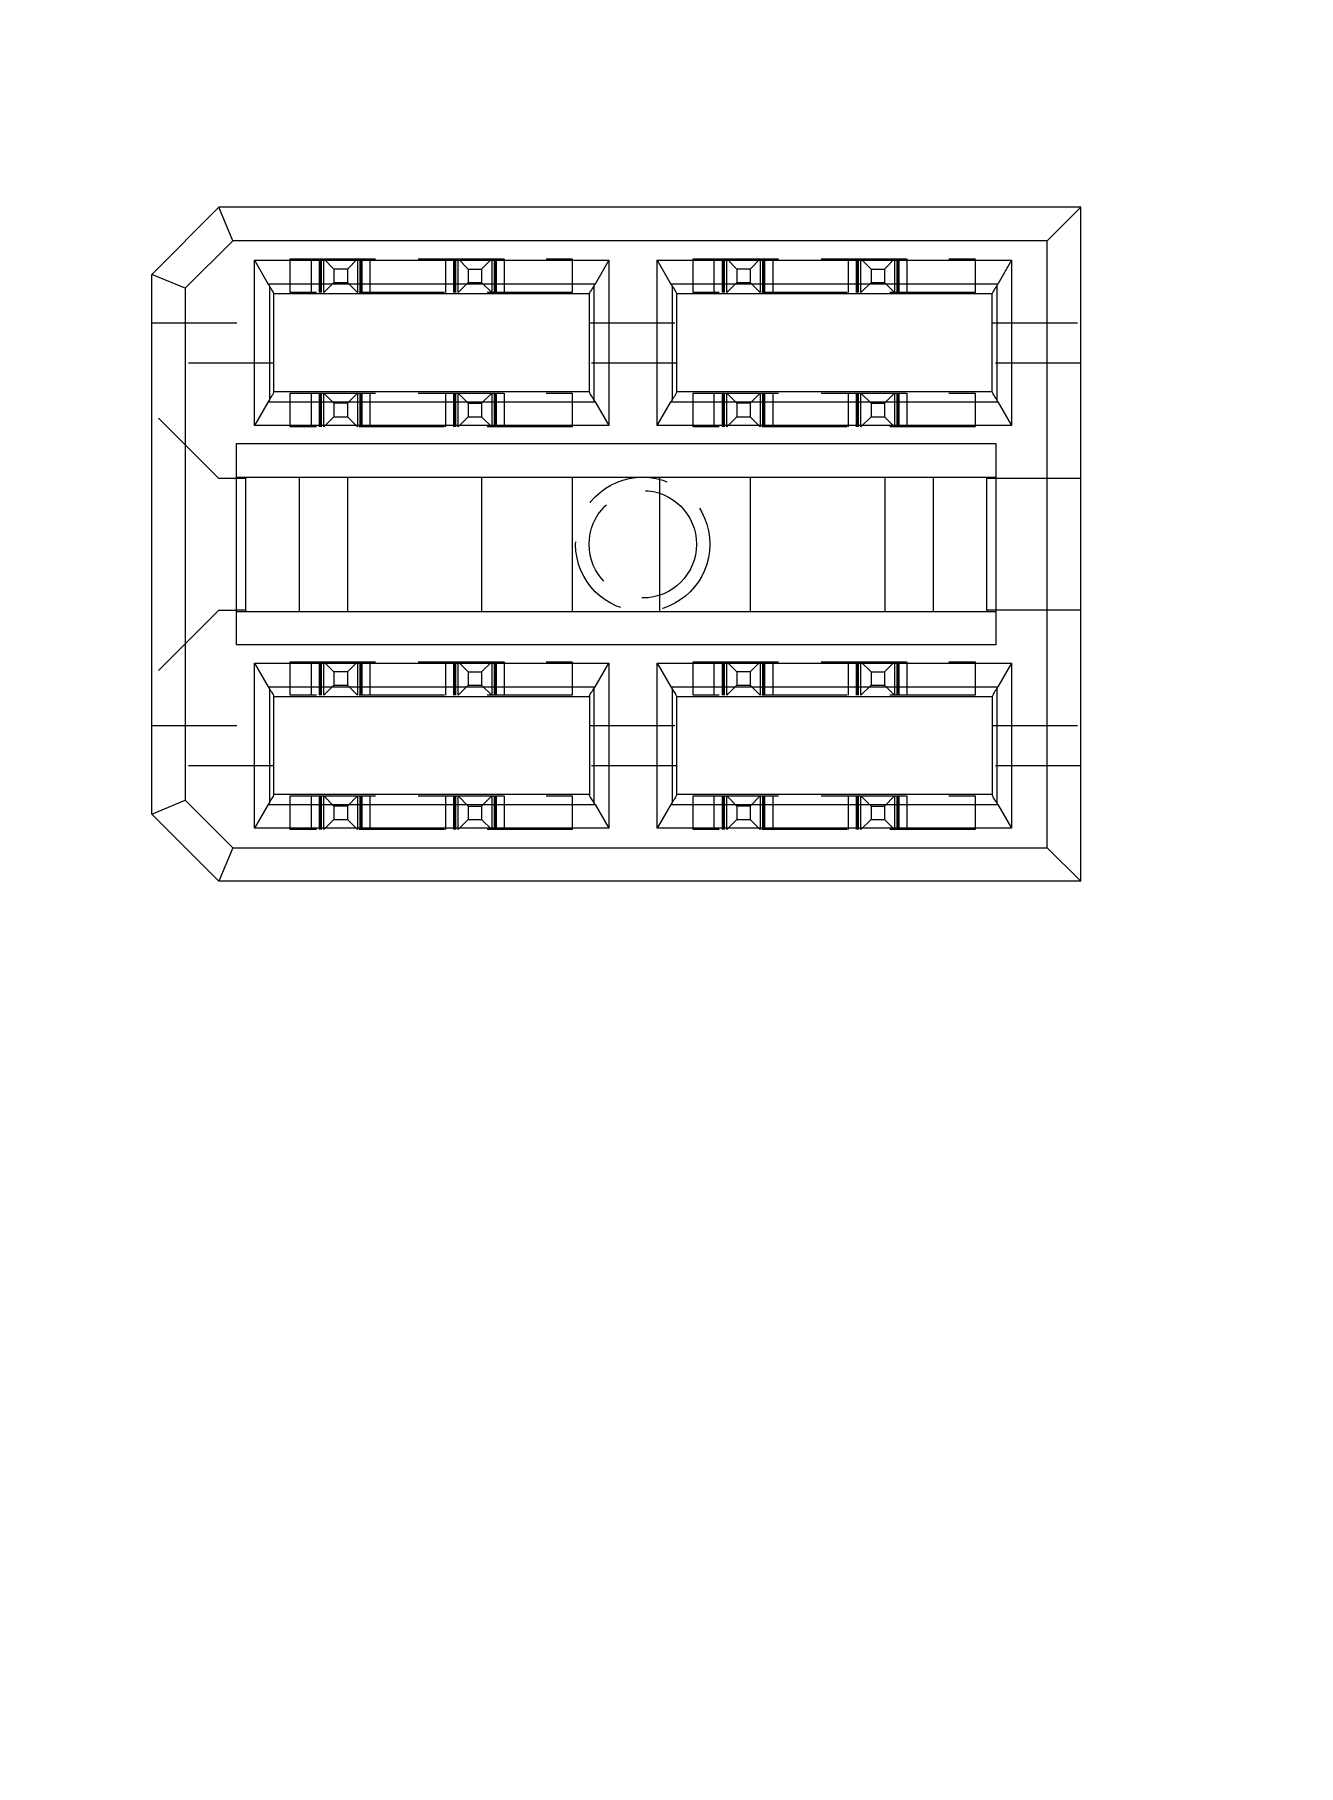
# Model space of a CAD drawing. Header units: millimetres. Extents: x -64 to 530, y -86 to 334.
# Drawn here: x 156.73 to 175.56, y 193.9 to 219.68 of the extents above; entities that cross this region are included whole.
import ezdxf

# ---------------------------------------------------------------- set-up
doc = ezdxf.new("R2010")
doc.units = ezdxf.units.MM
doc.header["$PDSIZE"] = -1
doc.linetypes.add('HIDDEN', pattern=[1.905, 1.27, -0.635])
doc.dimstyles.new('ISO-25', dxfattribs={"dimtxt": 2.5, "dimasz": 2.5, "dimexe": 1.25, "dimexo": 0.625, "dimtad": 1, "dimtxsty": 'Standard', "dimcen": 2.5, "dimadec": 0, "dimazin": 0, "dimtfac": 1, "dimtmove": 0, "dimatfit": 3, "dimfxl": 0, "dimarcsym": 0})

# ---------------------------------------------------------------- blocks, each defined once
blk = doc.blocks.new('*D35')
at = {"color": 0, "lineweight": -2}
for p, q in [((437.684, 297.079), (437.684, 315.579)), ((431.8, 293.079), (437.684, 297.079)), ((431.8, 279.9), (431.8, 293.079))]:
    blk.add_line(p, q, dxfattribs=at)
at = {"layer": 'Defpoints', "color": 0}
for p in [(437.684, 301.079), (431.8, 279.4), (0, 0)]:
    blk.add_point(p, dxfattribs=at)
at = {"color": 0, "insert": (435.434, 308.579), "char_height": 3, "attachment_point": 5, "rotation": 90}
blk.add_mtext('431,80', dxfattribs=at)
blk = doc.blocks.new('*D38')
at = {"color": 0, "lineweight": -2}
for p, q in [((162.289, 289.755), (162.289, 308.755)), ((165.75, 285.755), (162.289, 289.755)), ((165.75, 274.9), (165.75, 285.755))]:
    blk.add_line(p, q, dxfattribs=at)
at = {"layer": 'Defpoints', "color": 0}
for p in [(162.289, 293.755), (165.75, 274.4), (0, 0)]:
    blk.add_point(p, dxfattribs=at)
at = {"color": 0, "insert": (160.039, 301.505), "char_height": 3, "attachment_point": 5, "rotation": 90}
blk.add_mtext('165,75', dxfattribs=at)
blk = doc.blocks.new('*D41')
at = {"color": 0, "lineweight": -2}
for p, q in [((191.371, 292.073), (191.371, 310.573)), ((199.07, 288.073), (191.371, 292.073)), ((199.07, 265.82), (199.07, 288.073))]:
    blk.add_line(p, q, dxfattribs=at)
at = {"layer": 'Defpoints', "color": 0}
for p in [(191.371, 296.073), (199.07, 265.32), (0, 0)]:
    blk.add_point(p, dxfattribs=at)
at = {"color": 0, "insert": (189.121, 303.573), "char_height": 3, "attachment_point": 5, "rotation": 90}
blk.add_mtext('199,07', dxfattribs=at)
blk = doc.blocks.new('*D42')
at = {"color": 0, "lineweight": -2}
for p, q in [((193.497, 265.32), (189.497, 263.066)), ((198.57, 265.32), (193.497, 265.32)), ((189.497, 263.066), (169.497, 263.066))]:
    blk.add_line(p, q, dxfattribs=at)
at = {"layer": 'Defpoints', "color": 0}
for p in [(199.07, 265.32), (185.497, 263.066), (0, 0)]:
    blk.add_point(p, dxfattribs=at)
at = {"color": 0, "insert": (177.247, 265.316), "char_height": 3, "attachment_point": 5}
blk.add_mtext('265,32', dxfattribs=at)
blk = doc.blocks.new('*D43')
at = {"color": 0, "lineweight": -2}
for p, q in [((280.31, 293.54), (280.31, 313.54)), ((285.75, 289.54), (280.31, 293.54)), ((285.75, 274.9), (285.75, 289.54))]:
    blk.add_line(p, q, dxfattribs=at)
at = {"layer": 'Defpoints', "color": 0}
for p in [(280.31, 297.54), (285.75, 274.4), (0, 0)]:
    blk.add_point(p, dxfattribs=at)
at = {"color": 0, "insert": (278.06, 305.79), "char_height": 3, "attachment_point": 5, "rotation": 90}
blk.add_mtext('285,75', dxfattribs=at)
blk = doc.blocks.new('*D44')
at = {"color": 0, "lineweight": -2}
for p, q in [((298.633, 293.447), (298.633, 312.947)), ((293.9, 289.447), (298.633, 293.447)), ((293.9, 279.9), (293.9, 289.447))]:
    blk.add_line(p, q, dxfattribs=at)
at = {"layer": 'Defpoints', "color": 0}
for p in [(298.633, 297.447), (293.9, 279.4), (0, 0)]:
    blk.add_point(p, dxfattribs=at)
at = {"color": 0, "insert": (296.383, 305.447), "char_height": 3, "attachment_point": 5, "rotation": 90}
blk.add_mtext('293,90', dxfattribs=at)
blk = doc.blocks.new('*D45')
at = {"color": 0, "lineweight": -2}
blk.add_line((285.25, 274.4), (252.388, 274.4), dxfattribs=at)
at = {"layer": 'Defpoints', "color": 0}
for p in [(267.888, 274.4), (285.75, 274.4), (0, 0)]:
    blk.add_point(p, dxfattribs=at)
at = {"color": 0, "insert": (259.888, 276.65), "char_height": 3, "attachment_point": 5}
blk.add_mtext('274,40', dxfattribs=at)
blk = doc.blocks.new('*D46')
at = {"color": 0, "lineweight": -2}
for p, q in [((273.06, 264.82), (273.06, 254.53)), ((273.06, 254.53), (277.95, 250.53)), ((277.95, 250.53), (277.95, 231.03))]:
    blk.add_line(p, q, dxfattribs=at)
at = {"layer": 'Defpoints', "color": 0}
for p in [(273.06, 265.32), (277.95, 246.53), (0, 0)]:
    blk.add_point(p, dxfattribs=at)
at = {"color": 0, "insert": (275.7, 238.53), "char_height": 3, "attachment_point": 5, "rotation": 90}
blk.add_mtext('273,06', dxfattribs=at)
blk = doc.blocks.new('*D47')
at = {"color": 0, "lineweight": -2}
for p, q in [((260.93, 266.76), (240.93, 266.76)), ((264.93, 265.32), (260.93, 266.76)), ((272.56, 265.32), (264.93, 265.32))]:
    blk.add_line(p, q, dxfattribs=at)
at = {"layer": 'Defpoints', "color": 0}
for p in [(256.93, 266.76), (273.06, 265.32), (0, 0)]:
    blk.add_point(p, dxfattribs=at)
at = {"color": 0, "insert": (248.68, 269.01), "char_height": 3, "attachment_point": 5}
blk.add_mtext('265,32', dxfattribs=at)
blk = doc.blocks.new('*D48')
at = {"color": 0, "lineweight": -2}
for p, q in [((355.301, 295.339), (355.301, 315.339)), ((359.73, 291.339), (355.301, 295.339)), ((359.73, 265.82), (359.73, 291.339))]:
    blk.add_line(p, q, dxfattribs=at)
at = {"layer": 'Defpoints', "color": 0}
for p in [(355.301, 299.339), (359.73, 265.32), (0, 0)]:
    blk.add_point(p, dxfattribs=at)
at = {"color": 0, "insert": (353.051, 307.589), "char_height": 3, "attachment_point": 5, "rotation": 90}
blk.add_mtext('359,73', dxfattribs=at)
blk = doc.blocks.new('*D49')
at = {"color": 0, "lineweight": -2}
for p, q in [((349.375, 265.32), (345.375, 260.541)), ((359.23, 265.32), (349.375, 265.32)), ((345.375, 260.541), (325.375, 260.541))]:
    blk.add_line(p, q, dxfattribs=at)
at = {"layer": 'Defpoints', "color": 0}
for p in [(359.73, 265.32), (341.375, 260.541), (0, 0)]:
    blk.add_point(p, dxfattribs=at)
at = {"color": 0, "insert": (333.125, 262.791), "char_height": 3, "attachment_point": 5}
blk.add_mtext('265,32', dxfattribs=at)
blk = doc.blocks.new('*D50')
at = {"color": 0, "lineweight": -2}
for p, q in [((411.281, 297.743), (411.281, 316.243)), ((415.9, 293.743), (411.281, 297.743)), ((415.9, 279.97), (415.9, 293.743))]:
    blk.add_line(p, q, dxfattribs=at)
at = {"layer": 'Defpoints', "color": 0}
for p in [(411.281, 301.743), (415.9, 279.47), (0, 0)]:
    blk.add_point(p, dxfattribs=at)
at = {"color": 0, "insert": (409.031, 309.243), "char_height": 3, "attachment_point": 5, "rotation": 90}
blk.add_mtext('415,90', dxfattribs=at)
blk = doc.blocks.new('*D51')
at = {"color": 0, "lineweight": -2}
for p, q in [((441.42, 274.4), (445.42, 275.871)), ((445.42, 275.871), (464.92, 275.871)), ((425.95, 274.4), (441.42, 274.4))]:
    blk.add_line(p, q, dxfattribs=at)
at = {"layer": 'Defpoints', "color": 0}
for p in [(449.42, 275.871), (425.45, 274.4), (0, 0)]:
    blk.add_point(p, dxfattribs=at)
at = {"color": 0, "insert": (457.42, 278.121), "char_height": 3, "attachment_point": 5}
blk.add_mtext('274,40', dxfattribs=at)
blk = doc.blocks.new('*D52')
at = {"color": 0, "lineweight": -2}
for p, q in [((423.283, 294.998), (423.283, 314.998)), ((425.45, 290.998), (423.283, 294.998)), ((425.45, 274.9), (425.45, 290.998))]:
    blk.add_line(p, q, dxfattribs=at)
at = {"layer": 'Defpoints', "color": 0}
for p in [(423.283, 298.998), (425.45, 274.4), (0, 0)]:
    blk.add_point(p, dxfattribs=at)
at = {"color": 0, "insert": (421.033, 307.248), "char_height": 3, "attachment_point": 5, "rotation": 90}
blk.add_mtext('425,45', dxfattribs=at)
blk = doc.blocks.new('*D53')
at = {"color": 0, "lineweight": -2}
for p, q in [((425.93, 198.05), (448.265, 198.05)), ((448.265, 198.05), (452.265, 194.721)), ((452.265, 194.721), (470.765, 194.721))]:
    blk.add_line(p, q, dxfattribs=at)
at = {"layer": 'Defpoints', "color": 0}
for p in [(425.43, 198.05), (456.265, 194.721), (0, 0)]:
    blk.add_point(p, dxfattribs=at)
at = {"color": 0, "insert": (463.765, 196.971), "char_height": 3, "attachment_point": 5}
blk.add_mtext('198,05', dxfattribs=at)
blk = doc.blocks.new('*D56')
at = {"color": 0, "lineweight": -2}
for p, q in [((437.803, 215.414), (437.803, 235.414)), ((425.43, 211.414), (437.803, 215.414)), ((425.43, 198.55), (425.43, 211.414))]:
    blk.add_line(p, q, dxfattribs=at)
at = {"layer": 'Defpoints', "color": 0}
for p in [(437.803, 219.414), (425.43, 198.05), (0, 0)]:
    blk.add_point(p, dxfattribs=at)
at = {"color": 0, "insert": (435.553, 227.664), "char_height": 3, "attachment_point": 5, "rotation": 90}
blk.add_mtext('425,43', dxfattribs=at)
blk = doc.blocks.new('*D75')
at = {"color": 0, "lineweight": -2}
for p, q in [((288.794, 294.16), (288.794, 313.16)), ((290.401, 290.16), (288.794, 294.16)), ((290.401, 279.9), (290.401, 290.16))]:
    blk.add_line(p, q, dxfattribs=at)
at = {"layer": 'Defpoints', "color": 0}
for p in [(288.794, 298.16), (290.401, 279.4), (0, 0)]:
    blk.add_point(p, dxfattribs=at)
at = {"color": 0, "insert": (286.544, 305.91), "char_height": 3, "attachment_point": 5, "rotation": 90}
blk.add_mtext('290,40', dxfattribs=at)
blk = doc.blocks.new('*D76')
at = {"color": 0, "lineweight": -2}
for p, q in [((306.252, 292.611), (306.252, 312.111)), ((297.399, 288.611), (306.252, 292.611)), ((297.399, 279.9), (297.399, 288.611))]:
    blk.add_line(p, q, dxfattribs=at)
at = {"layer": 'Defpoints', "color": 0}
for p in [(306.252, 296.611), (297.399, 279.4), (0, 0)]:
    blk.add_point(p, dxfattribs=at)
at = {"color": 0, "insert": (304.002, 304.611), "char_height": 3, "attachment_point": 5, "rotation": 90}
blk.add_mtext('297,40', dxfattribs=at)
blk = doc.blocks.new('*D77')
at = {"color": 0, "lineweight": -2}
for p, q in [((404.526, 297.682), (404.526, 316.182)), ((412.401, 293.682), (404.526, 297.682)), ((412.401, 279.9), (412.401, 293.682))]:
    blk.add_line(p, q, dxfattribs=at)
at = {"layer": 'Defpoints', "color": 0}
for p in [(404.526, 301.682), (412.401, 279.4), (0, 0)]:
    blk.add_point(p, dxfattribs=at)
at = {"color": 0, "insert": (402.276, 309.182), "char_height": 3, "attachment_point": 5, "rotation": 90}
blk.add_mtext('412,40', dxfattribs=at)
blk = doc.blocks.new('*D78')
at = {"color": 0, "lineweight": -2}
for p, q in [((417.265, 297.291), (417.265, 315.791)), ((419.399, 293.291), (417.265, 297.291)), ((419.399, 279.9), (419.399, 293.291))]:
    blk.add_line(p, q, dxfattribs=at)
at = {"layer": 'Defpoints', "color": 0}
for p in [(417.265, 301.291), (419.399, 279.4), (0, 0)]:
    blk.add_point(p, dxfattribs=at)
at = {"color": 0, "insert": (415.015, 308.791), "char_height": 3, "attachment_point": 5, "rotation": 90}
blk.add_mtext('419,40', dxfattribs=at)
blk = doc.blocks.new('*D79')
at = {"color": 0, "lineweight": -2}
for p, q in [((327.667, 198.05), (331.667, 199.196)), ((331.667, 199.196), (350.167, 199.196)), ((321.16, 198.05), (327.667, 198.05))]:
    blk.add_line(p, q, dxfattribs=at)
at = {"layer": 'Defpoints', "color": 0}
for p in [(335.667, 199.196), (320.66, 198.05), (0, 0)]:
    blk.add_point(p, dxfattribs=at)
at = {"color": 0, "insert": (343.167, 201.446), "char_height": 3, "attachment_point": 5}
blk.add_mtext('198,05', dxfattribs=at)
blk = doc.blocks.new('*D80')
at = {"color": 0, "lineweight": -2}
for p, q in [((320.66, 197.55), (320.66, 191.803)), ((320.66, 191.803), (322.808, 187.803)), ((322.808, 187.803), (322.808, 168.303))]:
    blk.add_line(p, q, dxfattribs=at)
at = {"layer": 'Defpoints', "color": 0}
for p in [(320.66, 198.05), (322.808, 183.803), (0, 0)]:
    blk.add_point(p, dxfattribs=at)
at = {"color": 0, "insert": (320.558, 175.803), "char_height": 3, "attachment_point": 5, "rotation": 90}
blk.add_mtext('320,66', dxfattribs=at)
blk = doc.blocks.new('*D82')
at = {"color": 0, "lineweight": -2}
for p, q in [((291.362, 177.259), (291.362, 196.759)), ((293.9, 173.47), (291.362, 177.259)), ((293.9, 169.97), (293.9, 173.47))]:
    blk.add_line(p, q, dxfattribs=at)
at = {"layer": 'Defpoints', "color": 0}
for p in [(291.362, 181.259), (293.9, 169.47), (0, 0)]:
    blk.add_point(p, dxfattribs=at)
at = {"color": 0, "insert": (289.112, 189.259), "char_height": 3, "attachment_point": 5, "rotation": 90}
blk.add_mtext('293,90', dxfattribs=at)
blk = doc.blocks.new('*D83')
at = {"color": 0, "lineweight": -2}
for p, q in [((219.89, 198.05), (219.828, 199.055)), ((219.828, 199.055), (238.328, 199.055)), ((216.39, 198.05), (219.89, 198.05))]:
    blk.add_line(p, q, dxfattribs=at)
at = {"layer": 'Defpoints', "color": 0}
for p in [(223.828, 199.055), (215.89, 198.05), (0, 0)]:
    blk.add_point(p, dxfattribs=at)
at = {"color": 0, "insert": (231.328, 201.305), "char_height": 3, "attachment_point": 5}
blk.add_mtext('198,05', dxfattribs=at)
blk = doc.blocks.new('*D84')
at = {"color": 0, "lineweight": -2}
for p, q in [((215.89, 197.55), (215.89, 194.05)), ((215.89, 194.05), (218.08, 193.062)), ((218.08, 193.062), (218.08, 174.062))]:
    blk.add_line(p, q, dxfattribs=at)
at = {"layer": 'Defpoints', "color": 0}
for p in [(215.89, 198.05), (218.08, 189.062), (0, 0)]:
    blk.add_point(p, dxfattribs=at)
at = {"color": 0, "insert": (215.83, 181.312), "char_height": 3, "attachment_point": 5, "rotation": 90}
blk.add_mtext('215,89', dxfattribs=at)
blk = doc.blocks.new('*D118')
at = {"color": 0, "lineweight": -2}
for p, q in [((389.587, 199.576), (389.587, 219.576)), ((394.242, 195.576), (389.587, 199.576)), ((394.242, 191.725), (394.242, 195.576))]:
    blk.add_line(p, q, dxfattribs=at)
at = {"layer": 'Defpoints', "color": 0}
for p in [(389.587, 203.576), (394.242, 191.225), (0, 0)]:
    blk.add_point(p, dxfattribs=at)
at = {"color": 0, "insert": (387.337, 211.826), "char_height": 3, "attachment_point": 5, "rotation": 90}
blk.add_mtext('394,24', dxfattribs=at)
blk = doc.blocks.new('*D119')
at = {"color": 0, "lineweight": -2}
for p, q in [((393.843, 235.159), (393.843, 254.159)), ((396, 231.159), (393.843, 235.159)), ((396, 225.095), (396, 231.159))]:
    blk.add_line(p, q, dxfattribs=at)
at = {"layer": 'Defpoints', "color": 0}
for p in [(393.843, 239.159), (396, 224.595), (0, 0)]:
    blk.add_point(p, dxfattribs=at)
at = {"color": 0, "insert": (391.593, 246.909), "char_height": 3, "attachment_point": 5, "rotation": 90}
blk.add_mtext('396,00', dxfattribs=at)
blk = doc.blocks.new('*D120')
at = {"color": 0, "lineweight": -2}
for p, q in [((372.602, 236.309), (372.602, 255.809)), ((373.5, 232.309), (372.602, 236.309)), ((373.5, 225.095), (373.5, 232.309))]:
    blk.add_line(p, q, dxfattribs=at)
at = {"layer": 'Defpoints', "color": 0}
for p in [(372.602, 240.309), (373.5, 224.595), (0, 0)]:
    blk.add_point(p, dxfattribs=at)
at = {"color": 0, "insert": (370.352, 248.309), "char_height": 3, "attachment_point": 5, "rotation": 90}
blk.add_mtext('373,50', dxfattribs=at)
blk = doc.blocks.new('*D121')
at = {"color": 0, "lineweight": -2}
for p, q in [((345.579, 237.414), (345.579, 256.414)), ((349.175, 233.414), (345.579, 237.414)), ((349.175, 225.095), (349.175, 233.414))]:
    blk.add_line(p, q, dxfattribs=at)
at = {"layer": 'Defpoints', "color": 0}
for p in [(345.579, 241.414), (349.175, 224.595), (0, 0)]:
    blk.add_point(p, dxfattribs=at)
at = {"color": 0, "insert": (343.329, 249.164), "char_height": 3, "attachment_point": 5, "rotation": 90}
blk.add_mtext('349,18', dxfattribs=at)
blk = doc.blocks.new('*D122')
at = {"color": 0, "lineweight": -2}
for p, q in [((325.674, 236.995), (325.674, 256.995)), ((328.855, 232.995), (325.674, 236.995)), ((328.855, 225.095), (328.855, 232.995))]:
    blk.add_line(p, q, dxfattribs=at)
at = {"layer": 'Defpoints', "color": 0}
for p in [(325.674, 240.995), (328.855, 224.595), (0, 0)]:
    blk.add_point(p, dxfattribs=at)
at = {"color": 0, "insert": (323.424, 249.245), "char_height": 3, "attachment_point": 5, "rotation": 90}
blk.add_mtext('328,86', dxfattribs=at)
blk = doc.blocks.new('*D123')
at = {"color": 0, "lineweight": -2}
for p, q in [((304.85, 235.076), (304.85, 254.576)), ((308.535, 231.076), (304.85, 235.076)), ((308.535, 225.095), (308.535, 231.076))]:
    blk.add_line(p, q, dxfattribs=at)
at = {"layer": 'Defpoints', "color": 0}
for p in [(304.85, 239.076), (308.535, 224.595), (0, 0)]:
    blk.add_point(p, dxfattribs=at)
at = {"color": 0, "insert": (302.6, 247.076), "char_height": 3, "attachment_point": 5, "rotation": 90}
blk.add_mtext('308,54', dxfattribs=at)
blk = doc.blocks.new('*D124')
at = {"color": 0, "lineweight": -2}
for p, q in [((286.103, 233.369), (286.103, 253.369)), ((288.215, 229.369), (286.103, 233.369)), ((288.215, 225.095), (288.215, 229.369))]:
    blk.add_line(p, q, dxfattribs=at)
at = {"layer": 'Defpoints', "color": 0}
for p in [(286.103, 237.369), (288.215, 224.595), (0, 0)]:
    blk.add_point(p, dxfattribs=at)
at = {"color": 0, "insert": (283.853, 245.619), "char_height": 3, "attachment_point": 5, "rotation": 90}
blk.add_mtext('288,22', dxfattribs=at)
blk = doc.blocks.new('*D125')
at = {"color": 0, "lineweight": -2}
for p, q in [((263.907, 234.454), (263.907, 253.954)), ((267.895, 230.454), (263.907, 234.454)), ((267.895, 225.095), (267.895, 230.454))]:
    blk.add_line(p, q, dxfattribs=at)
at = {"layer": 'Defpoints', "color": 0}
for p in [(263.907, 238.454), (267.895, 224.595), (0, 0)]:
    blk.add_point(p, dxfattribs=at)
at = {"color": 0, "insert": (261.657, 246.454), "char_height": 3, "attachment_point": 5, "rotation": 90}
blk.add_mtext('267,90', dxfattribs=at)
blk = doc.blocks.new('*D126')
at = {"color": 0, "lineweight": -2}
for p, q in [((243.782, 232.451), (243.782, 252.451)), ((247.575, 228.595), (243.782, 232.451)), ((247.575, 225.095), (247.575, 228.595))]:
    blk.add_line(p, q, dxfattribs=at)
at = {"layer": 'Defpoints', "color": 0}
for p in [(243.782, 236.451), (247.575, 224.595), (0, 0)]:
    blk.add_point(p, dxfattribs=at)
at = {"color": 0, "insert": (241.532, 244.701), "char_height": 3, "attachment_point": 5, "rotation": 90}
blk.add_mtext('247,58', dxfattribs=at)
blk = doc.blocks.new('*D127')
at = {"color": 0, "lineweight": -2}
for p, q in [((222.023, 234.703), (222.023, 254.703)), ((227.255, 230.703), (222.023, 234.703)), ((227.255, 225.095), (227.255, 230.703))]:
    blk.add_line(p, q, dxfattribs=at)
at = {"layer": 'Defpoints', "color": 0}
for p in [(222.023, 238.703), (227.255, 224.595), (0, 0)]:
    blk.add_point(p, dxfattribs=at)
at = {"color": 0, "insert": (219.773, 246.953), "char_height": 3, "attachment_point": 5, "rotation": 90}
blk.add_mtext('227,26', dxfattribs=at)
blk = doc.blocks.new('*D128')
at = {"color": 0, "lineweight": -2}
for p, q in [((203.028, 233.99), (203.028, 253.49)), ((206.946, 229.99), (203.028, 233.99)), ((206.946, 225.095), (206.946, 229.99))]:
    blk.add_line(p, q, dxfattribs=at)
at = {"layer": 'Defpoints', "color": 0}
for p in [(203.028, 237.99), (206.946, 224.595), (0, 0)]:
    blk.add_point(p, dxfattribs=at)
at = {"color": 0, "insert": (200.778, 245.99), "char_height": 3, "attachment_point": 5, "rotation": 90}
blk.add_mtext('206,95', dxfattribs=at)
blk = doc.blocks.new('*D129')
at = {"color": 0, "lineweight": -2}
for p, q in [((182.809, 235.614), (182.809, 254.614)), ((186.615, 231.614), (182.809, 235.614)), ((186.615, 225.095), (186.615, 231.614))]:
    blk.add_line(p, q, dxfattribs=at)
at = {"layer": 'Defpoints', "color": 0}
for p in [(182.809, 239.614), (186.615, 224.595), (0, 0)]:
    blk.add_point(p, dxfattribs=at)
at = {"color": 0, "insert": (180.559, 247.364), "char_height": 3, "attachment_point": 5, "rotation": 90}
blk.add_mtext('186,62', dxfattribs=at)
blk = doc.blocks.new('*D130')
at = {"color": 0, "lineweight": -2}
for p, q in [((163.921, 235.803), (163.921, 254.303)), ((166.295, 231.803), (163.921, 235.803)), ((166.295, 225.095), (166.295, 231.803))]:
    blk.add_line(p, q, dxfattribs=at)
at = {"layer": 'Defpoints', "color": 0}
for p in [(163.921, 239.803), (166.295, 224.595), (0, 0)]:
    blk.add_point(p, dxfattribs=at)
at = {"color": 0, "insert": (161.671, 247.303), "char_height": 3, "attachment_point": 5, "rotation": 90}
blk.add_mtext('166,30', dxfattribs=at)
blk = doc.blocks.new('*D142')
at = {"color": 0, "lineweight": -2}
for p, q in [((401.115, 224.595), (405.115, 228.426)), ((405.115, 228.426), (425.115, 228.426)), ((396.5, 224.595), (401.115, 224.595))]:
    blk.add_line(p, q, dxfattribs=at)
at = {"layer": 'Defpoints', "color": 0}
for p in [(409.115, 228.426), (396, 224.595), (0, 0)]:
    blk.add_point(p, dxfattribs=at)
at = {"color": 0, "insert": (417.365, 230.676), "char_height": 3, "attachment_point": 5}
blk.add_mtext('224,59', dxfattribs=at)
blk = doc.blocks.new('*D143')
at = {"color": 0, "lineweight": -2}
blk.add_line((166.25, 274.4), (193.07, 274.4), dxfattribs=at)
at = {"layer": 'Defpoints', "color": 0}
for p in [(165.75, 274.4), (177.57, 274.4), (0, 0)]:
    blk.add_point(p, dxfattribs=at)
at = {"color": 0, "insert": (185.57, 276.65), "char_height": 3, "attachment_point": 5}
blk.add_mtext('274,40', dxfattribs=at)

msp = doc.modelspace()

# ---------------------------------------------------------------- linework, layer by layer
at = {"color": 7, "linetype": 'Continuous', "lineweight": 15}
for p, q in [((159.475, 217.11), (158.475, 216.11)), ((159.682, 216.61), (159.475, 217.11)), ((172.315, 217.11), (159.475, 217.11)), ((172.315, 217.11), (171.815, 216.61)), ((172.315, 207.07), (172.315, 217.11)), ((158.975, 215.903), (159.682, 216.61)), ((171.815, 216.61), (159.682, 216.61)), ((171.815, 207.57), (171.815, 216.61)), ((158.475, 208.07), (158.475, 216.11)), ((158.975, 215.903), (158.475, 216.11)), ((160.006, 216.32), (165.284, 216.32)), ((160.006, 216.32), (160.21, 215.966)), ((160.006, 213.86), (160.006, 216.32)), ((165.284, 216.32), (165.08, 215.966)), ((165.284, 216.32), (165.284, 213.86)), ((166.006, 216.32), (171.284, 216.32)), ((166.006, 213.86), (166.006, 216.32)), ((166.006, 216.32), (166.21, 215.966)), ((171.284, 216.32), (171.08, 215.966)), ((171.284, 216.32), (171.284, 213.86)), ((158.975, 215.903), (158.975, 208.277)), ((165.08, 215.966), (160.21, 215.966)), ((160.228, 215.938), (160.228, 214.242)), ((160.295, 214.355), (160.295, 215.825)), ((164.995, 215.82), (160.295, 215.82)), ((164.995, 214.355), (164.995, 215.825)), ((165.062, 215.938), (165.062, 214.242)), ((171.08, 215.966), (166.21, 215.966)), ((166.228, 215.938), (166.228, 214.242)), ((166.295, 214.355), (166.295, 215.825)), ((170.995, 215.82), (166.295, 215.82)), ((170.995, 214.355), (170.995, 215.825)), ((171.062, 215.938), (171.062, 214.242)), ((164.995, 214.36), (160.295, 214.36)), ((170.995, 214.36), (166.295, 214.36)), ((160.21, 214.214), (160.006, 213.86)), ((160.21, 214.214), (165.08, 214.214)), ((165.08, 214.214), (165.284, 213.86)), ((166.006, 213.86), (166.21, 214.214)), ((166.21, 214.214), (171.08, 214.214)), ((171.08, 214.214), (171.284, 213.86)), ((165.284, 213.86), (160.006, 213.86)), ((171.284, 213.86), (166.006, 213.86)), ((159.739, 213.59), (171.051, 213.59)), ((159.739, 210.59), (159.739, 213.59)), ((171.051, 213.59), (171.051, 210.59)), ((159.739, 213.09), (171.051, 213.09)), ((159.875, 213.07), (159.739, 213.07)), ((159.875, 213.09), (159.875, 213.07)), ((159.875, 211.11), (159.875, 213.07)), ((160.675, 211.09), (160.675, 213.09)), ((161.395, 211.09), (161.395, 213.09)), ((163.395, 211.09), (163.395, 213.09)), ((164.745, 211.09), (164.745, 213.09)), ((166.045, 211.09), (166.045, 213.09)), ((167.395, 211.09), (167.395, 213.09)), ((169.395, 213.09), (169.395, 211.09)), ((170.115, 213.09), (170.115, 211.09)), ((170.915, 213.09), (170.915, 213.07)), ((171.051, 213.07), (170.915, 213.07)), ((170.915, 211.11), (170.915, 213.07)), ((159.875, 211.11), (159.739, 211.11)), ((159.739, 211.09), (171.051, 211.09)), ((159.875, 211.11), (159.875, 211.09)), ((170.915, 211.11), (170.915, 211.09)), ((171.051, 211.11), (170.915, 211.11)), ((171.051, 210.59), (159.739, 210.59)), ((160.006, 210.32), (165.284, 210.32)), ((160.006, 207.86), (160.006, 210.32)), ((160.006, 210.32), (160.21, 209.966)), ((165.08, 209.966), (165.284, 210.32)), ((165.284, 210.32), (165.284, 207.86)), ((166.006, 210.32), (171.284, 210.32)), ((166.006, 207.86), (166.006, 210.32)), ((166.006, 210.32), (166.21, 209.966)), ((171.284, 210.32), (171.08, 209.966)), ((171.284, 210.32), (171.284, 207.86)), ((160.21, 209.966), (165.08, 209.966)), ((160.228, 209.938), (160.228, 208.242)), ((165.062, 209.938), (165.062, 208.242)), ((166.21, 209.966), (171.08, 209.966)), ((166.228, 209.938), (166.228, 208.242)), ((171.062, 209.938), (171.062, 208.242)), ((160.295, 208.355), (160.295, 209.825)), ((160.295, 209.82), (164.995, 209.82)), ((164.995, 209.825), (164.995, 208.355)), ((166.295, 208.355), (166.295, 209.825)), ((166.295, 209.82), (170.995, 209.82)), ((170.995, 209.825), (170.995, 208.355)), ((164.995, 208.36), (160.295, 208.36)), ((170.995, 208.36), (166.295, 208.36)), ((158.475, 208.07), (158.975, 208.277)), ((158.975, 208.277), (159.682, 207.57)), ((160.21, 208.214), (160.006, 207.86)), ((160.21, 208.214), (165.08, 208.214)), ((165.08, 208.214), (165.284, 207.86)), ((166.21, 208.214), (166.006, 207.86)), ((166.21, 208.214), (171.08, 208.214)), ((171.08, 208.214), (171.284, 207.86)), ((159.475, 207.07), (158.475, 208.07)), ((165.284, 207.86), (160.006, 207.86)), ((171.284, 207.86), (166.006, 207.86)), ((159.682, 207.57), (159.475, 207.07)), ((159.682, 207.57), (171.815, 207.57)), ((172.315, 207.07), (171.815, 207.57)), ((172.315, 207.07), (159.475, 207.07))]:
    msp.add_line(p, q, dxfattribs=at)
at = {"color": 7, "linetype": 'HIDDEN', "lineweight": 0}
for p, q in [((160.54, 215.84), (160.54, 216.34)), ((160.54, 216.34), (164.74, 216.34)), ((160.85, 216.34), (160.85, 215.84)), ((160.855, 215.84), (160.855, 216.34)), ((160.975, 215.84), (160.975, 216.34)), ((160.976, 216.34), (160.976, 215.84)), ((160.995, 216.34), (160.995, 215.84)), ((161.005, 215.84), (161.005, 216.34)), ((161.005, 215.84), (161.005, 216.34)), ((161.04, 215.84), (161.04, 216.34)), ((161.04, 216.34), (161.19, 216.19)), ((161.54, 216.34), (161.39, 216.19)), ((161.54, 216.34), (161.54, 215.84)), ((161.575, 216.34), (161.575, 215.84)), ((161.575, 216.34), (161.575, 215.84)), ((161.585, 216.34), (161.585, 215.84)), ((161.604, 215.84), (161.604, 216.34)), ((161.605, 216.34), (161.605, 215.84)), ((161.725, 216.34), (161.725, 215.84)), ((161.73, 215.84), (161.73, 216.34)), ((162.85, 216.34), (162.85, 215.84)), ((162.855, 215.84), (162.855, 216.34)), ((162.975, 215.84), (162.975, 216.34)), ((162.976, 216.34), (162.976, 215.84)), ((162.995, 216.34), (162.995, 215.84)), ((163.005, 215.84), (163.005, 216.34)), ((163.005, 215.84), (163.005, 216.34)), ((163.04, 215.84), (163.04, 216.34)), ((163.04, 216.34), (163.19, 216.19)), ((163.39, 216.19), (163.54, 216.34)), ((163.54, 216.34), (163.54, 215.84)), ((163.575, 216.34), (163.575, 215.84)), ((163.575, 216.34), (163.575, 215.84)), ((163.585, 216.34), (163.585, 215.84)), ((163.604, 215.84), (163.604, 216.34)), ((163.605, 216.34), (163.605, 215.84)), ((163.725, 216.34), (163.725, 215.84)), ((163.73, 215.84), (163.73, 216.34)), ((164.74, 216.34), (164.74, 215.84)), ((166.54, 215.84), (166.54, 216.34)), ((166.54, 216.34), (170.74, 216.34)), ((166.85, 216.34), (166.85, 215.84)), ((166.855, 215.84), (166.855, 216.34)), ((166.975, 215.84), (166.975, 216.34)), ((166.976, 216.34), (166.976, 215.84)), ((166.995, 216.34), (166.995, 215.84)), ((167.005, 215.84), (167.005, 216.34)), ((167.005, 215.84), (167.005, 216.34)), ((167.04, 215.84), (167.04, 216.34)), ((167.04, 216.34), (167.19, 216.19)), ((167.54, 216.34), (167.39, 216.19)), ((167.54, 216.34), (167.54, 215.84)), ((167.575, 216.34), (167.575, 215.84)), ((167.575, 216.34), (167.575, 215.84)), ((167.585, 216.34), (167.585, 215.84)), ((167.604, 215.84), (167.604, 216.34)), ((167.605, 216.34), (167.605, 215.84)), ((167.725, 216.34), (167.725, 215.84)), ((167.73, 215.84), (167.73, 216.34)), ((168.85, 216.34), (168.85, 215.84)), ((168.855, 215.84), (168.855, 216.34)), ((168.975, 215.84), (168.975, 216.34)), ((168.976, 216.34), (168.976, 215.84)), ((168.995, 216.34), (168.995, 215.84)), ((169.005, 215.84), (169.005, 216.34)), ((169.005, 215.84), (169.005, 216.34)), ((169.04, 215.84), (169.04, 216.34)), ((169.04, 216.34), (169.19, 216.19)), ((169.39, 216.19), (169.54, 216.34)), ((169.54, 216.34), (169.54, 215.84)), ((169.575, 216.34), (169.575, 215.84)), ((169.575, 216.34), (169.575, 215.84)), ((169.585, 216.34), (169.585, 215.84)), ((169.604, 215.84), (169.604, 216.34)), ((169.605, 216.34), (169.605, 215.84)), ((169.725, 216.34), (169.725, 215.84)), ((169.73, 215.84), (169.73, 216.34)), ((170.74, 216.34), (170.74, 215.84)), ((161.19, 216.19), (161.19, 215.99)), ((161.39, 216.19), (161.19, 216.19)), ((161.39, 216.19), (161.39, 215.99)), ((163.19, 216.19), (163.39, 216.19)), ((163.19, 216.19), (163.19, 215.99)), ((163.39, 216.19), (163.39, 215.99)), ((167.39, 216.19), (167.19, 216.19)), ((167.19, 216.19), (167.19, 215.99)), ((167.39, 216.19), (167.39, 215.99)), ((169.19, 216.19), (169.39, 216.19)), ((169.19, 216.19), (169.19, 215.99)), ((169.39, 216.19), (169.39, 215.99)), ((164.74, 215.84), (160.54, 215.84)), ((161.04, 215.84), (161.19, 215.99)), ((161.19, 215.99), (161.39, 215.99)), ((161.39, 215.99), (161.54, 215.84)), ((163.19, 215.99), (163.04, 215.84)), ((163.19, 215.99), (163.39, 215.99)), ((163.39, 215.99), (163.54, 215.84)), ((170.74, 215.84), (166.54, 215.84)), ((167.04, 215.84), (167.19, 215.99)), ((167.19, 215.99), (167.39, 215.99)), ((167.39, 215.99), (167.54, 215.84)), ((169.19, 215.99), (169.04, 215.84)), ((169.19, 215.99), (169.39, 215.99)), ((169.39, 215.99), (169.54, 215.84)), ((158.475, 215.39), (160.295, 215.39)), ((164.995, 215.39), (166.295, 215.39)), ((170.995, 215.39), (172.315, 215.39)), ((160.295, 214.79), (158.475, 214.79)), ((166.295, 214.79), (164.995, 214.79)), ((172.315, 214.79), (170.995, 214.79)), ((160.54, 213.84), (160.54, 214.34)), ((160.54, 214.34), (164.74, 214.34)), ((160.85, 214.34), (160.85, 213.84)), ((160.855, 213.84), (160.855, 214.34)), ((160.975, 213.84), (160.975, 214.34)), ((160.976, 214.34), (160.976, 213.84)), ((160.995, 214.34), (160.995, 213.84)), ((161.005, 213.84), (161.005, 214.34)), ((161.005, 213.84), (161.005, 214.34)), ((161.04, 213.84), (161.04, 214.34)), ((161.04, 214.34), (161.19, 214.19)), ((161.54, 214.34), (161.39, 214.19)), ((161.54, 214.34), (161.54, 213.84)), ((161.575, 214.34), (161.575, 213.84)), ((161.575, 214.34), (161.575, 213.84)), ((161.585, 214.34), (161.585, 213.84)), ((161.604, 213.84), (161.604, 214.34)), ((161.605, 214.34), (161.605, 213.84)), ((161.725, 214.34), (161.725, 213.84)), ((161.73, 213.84), (161.73, 214.34)), ((162.85, 214.34), (162.85, 213.84)), ((162.855, 213.84), (162.855, 214.34)), ((162.975, 213.84), (162.975, 214.34)), ((162.976, 214.34), (162.976, 213.84)), ((162.995, 214.34), (162.995, 213.84)), ((163.005, 213.84), (163.005, 214.34)), ((163.005, 213.84), (163.005, 214.34)), ((163.04, 213.84), (163.04, 214.34)), ((163.04, 214.34), (163.19, 214.19)), ((163.39, 214.19), (163.54, 214.34)), ((163.54, 214.34), (163.54, 213.84)), ((163.575, 214.34), (163.575, 213.84)), ((163.575, 214.34), (163.575, 213.84)), ((163.585, 214.34), (163.585, 213.84)), ((163.604, 213.84), (163.604, 214.34)), ((163.605, 214.34), (163.605, 213.84)), ((163.725, 214.34), (163.725, 213.84)), ((163.73, 213.84), (163.73, 214.34)), ((164.74, 214.34), (164.74, 213.84)), ((166.54, 213.84), (166.54, 214.34)), ((166.54, 214.34), (170.74, 214.34)), ((166.85, 214.34), (166.85, 213.84)), ((166.855, 213.84), (166.855, 214.34)), ((166.975, 213.84), (166.975, 214.34)), ((166.976, 214.34), (166.976, 213.84)), ((166.995, 214.34), (166.995, 213.84)), ((167.005, 213.84), (167.005, 214.34)), ((167.005, 213.84), (167.005, 214.34)), ((167.04, 213.84), (167.04, 214.34)), ((167.04, 214.34), (167.19, 214.19)), ((167.54, 214.34), (167.39, 214.19)), ((167.54, 214.34), (167.54, 213.84)), ((167.575, 214.34), (167.575, 213.84)), ((167.575, 214.34), (167.575, 213.84)), ((167.585, 214.34), (167.585, 213.84)), ((167.604, 213.84), (167.604, 214.34)), ((167.605, 214.34), (167.605, 213.84)), ((167.725, 214.34), (167.725, 213.84)), ((167.73, 213.84), (167.73, 214.34)), ((168.85, 214.34), (168.85, 213.84)), ((168.855, 213.84), (168.855, 214.34)), ((168.975, 213.84), (168.975, 214.34)), ((168.976, 214.34), (168.976, 213.84)), ((168.995, 214.34), (168.995, 213.84)), ((169.005, 213.84), (169.005, 214.34)), ((169.005, 213.84), (169.005, 214.34)), ((169.04, 213.84), (169.04, 214.34)), ((169.04, 214.34), (169.19, 214.19)), ((169.39, 214.19), (169.54, 214.34)), ((169.54, 214.34), (169.54, 213.84)), ((169.575, 214.34), (169.575, 213.84)), ((169.575, 214.34), (169.575, 213.84)), ((169.585, 214.34), (169.585, 213.84)), ((169.604, 213.84), (169.604, 214.34)), ((169.605, 214.34), (169.605, 213.84)), ((169.725, 214.34), (169.725, 213.84)), ((169.73, 213.84), (169.73, 214.34)), ((170.74, 214.34), (170.74, 213.84)), ((159.475, 213.07), (158.475, 214.07)), ((161.19, 214.19), (161.19, 213.99)), ((161.39, 214.19), (161.19, 214.19)), ((161.39, 214.19), (161.39, 213.99)), ((163.19, 214.19), (163.39, 214.19)), ((163.19, 214.19), (163.19, 213.99)), ((163.39, 214.19), (163.39, 213.99)), ((167.39, 214.19), (167.19, 214.19)), ((167.19, 214.19), (167.19, 213.99)), ((167.39, 214.19), (167.39, 213.99)), ((169.19, 214.19), (169.39, 214.19)), ((169.19, 214.19), (169.19, 213.99)), ((169.39, 214.19), (169.39, 213.99)), ((164.74, 213.84), (160.54, 213.84)), ((161.04, 213.84), (161.19, 213.99)), ((161.19, 213.99), (161.39, 213.99)), ((161.39, 213.99), (161.54, 213.84)), ((163.19, 213.99), (163.04, 213.84)), ((163.19, 213.99), (163.39, 213.99)), ((163.39, 213.99), (163.54, 213.84)), ((170.74, 213.84), (166.54, 213.84)), ((167.04, 213.84), (167.19, 213.99)), ((167.19, 213.99), (167.39, 213.99)), ((167.39, 213.99), (167.54, 213.84)), ((169.19, 213.99), (169.04, 213.84)), ((169.19, 213.99), (169.39, 213.99)), ((169.39, 213.99), (169.54, 213.84)), ((159.739, 213.07), (159.475, 213.07)), ((172.315, 213.07), (171.051, 213.07)), ((159.475, 211.11), (158.475, 210.11)), ((159.475, 211.11), (159.739, 211.11)), ((172.315, 211.11), (171.051, 211.11)), ((160.54, 209.84), (160.54, 210.34)), ((160.54, 210.34), (164.74, 210.34)), ((160.85, 210.34), (160.85, 209.84)), ((160.855, 209.84), (160.855, 210.34)), ((160.975, 209.84), (160.975, 210.34)), ((160.976, 210.34), (160.976, 209.84)), ((160.995, 210.34), (160.995, 209.84)), ((161.005, 209.84), (161.005, 210.34)), ((161.005, 209.84), (161.005, 210.34)), ((161.04, 209.84), (161.04, 210.34)), ((161.04, 210.34), (161.19, 210.19)), ((161.19, 210.19), (161.19, 209.99)), ((161.39, 210.19), (161.19, 210.19)), ((161.54, 210.34), (161.39, 210.19)), ((161.39, 210.19), (161.39, 209.99)), ((161.54, 210.34), (161.54, 209.84)), ((161.575, 210.34), (161.575, 209.84)), ((161.575, 210.34), (161.575, 209.84)), ((161.585, 210.34), (161.585, 209.84)), ((161.604, 209.84), (161.604, 210.34)), ((161.605, 210.34), (161.605, 209.84)), ((161.725, 210.34), (161.725, 209.84)), ((161.73, 209.84), (161.73, 210.34)), ((162.85, 210.34), (162.85, 209.84)), ((162.855, 209.84), (162.855, 210.34)), ((162.975, 209.84), (162.975, 210.34)), ((162.976, 210.34), (162.976, 209.84)), ((162.995, 210.34), (162.995, 209.84)), ((163.005, 209.84), (163.005, 210.34)), ((163.005, 209.84), (163.005, 210.34)), ((163.04, 209.84), (163.04, 210.34)), ((163.04, 210.34), (163.19, 210.19)), ((163.19, 210.19), (163.39, 210.19)), ((163.19, 210.19), (163.19, 209.99)), ((163.39, 210.19), (163.54, 210.34)), ((163.39, 210.19), (163.39, 209.99)), ((163.54, 210.34), (163.54, 209.84)), ((163.575, 210.34), (163.575, 209.84)), ((163.575, 210.34), (163.575, 209.84)), ((163.585, 210.34), (163.585, 209.84)), ((163.604, 209.84), (163.604, 210.34)), ((163.605, 210.34), (163.605, 209.84)), ((163.725, 210.34), (163.725, 209.84)), ((163.73, 209.84), (163.73, 210.34)), ((164.74, 210.34), (164.74, 209.84)), ((166.54, 209.84), (166.54, 210.34)), ((166.54, 210.34), (170.74, 210.34)), ((166.85, 210.34), (166.85, 209.84)), ((166.855, 209.84), (166.855, 210.34)), ((166.975, 209.84), (166.975, 210.34)), ((166.976, 210.34), (166.976, 209.84)), ((166.995, 210.34), (166.995, 209.84)), ((167.005, 209.84), (167.005, 210.34)), ((167.005, 209.84), (167.005, 210.34)), ((167.04, 209.84), (167.04, 210.34)), ((167.04, 210.34), (167.19, 210.19)), ((167.39, 210.19), (167.19, 210.19)), ((167.19, 210.19), (167.19, 209.99)), ((167.54, 210.34), (167.39, 210.19)), ((167.39, 210.19), (167.39, 209.99)), ((167.54, 210.34), (167.54, 209.84)), ((167.575, 210.34), (167.575, 209.84)), ((167.575, 210.34), (167.575, 209.84)), ((167.585, 210.34), (167.585, 209.84)), ((167.604, 209.84), (167.604, 210.34)), ((167.605, 210.34), (167.605, 209.84)), ((167.725, 210.34), (167.725, 209.84)), ((167.73, 209.84), (167.73, 210.34)), ((168.85, 210.34), (168.85, 209.84)), ((168.855, 209.84), (168.855, 210.34)), ((168.975, 209.84), (168.975, 210.34)), ((168.976, 210.34), (168.976, 209.84)), ((168.995, 210.34), (168.995, 209.84)), ((169.005, 209.84), (169.005, 210.34)), ((169.005, 209.84), (169.005, 210.34)), ((169.04, 209.84), (169.04, 210.34)), ((169.04, 210.34), (169.19, 210.19)), ((169.19, 210.19), (169.39, 210.19)), ((169.19, 210.19), (169.19, 209.99)), ((169.39, 210.19), (169.54, 210.34)), ((169.39, 210.19), (169.39, 209.99)), ((169.54, 210.34), (169.54, 209.84)), ((169.575, 210.34), (169.575, 209.84)), ((169.575, 210.34), (169.575, 209.84)), ((169.585, 210.34), (169.585, 209.84)), ((169.604, 209.84), (169.604, 210.34)), ((169.605, 210.34), (169.605, 209.84)), ((169.725, 210.34), (169.725, 209.84)), ((169.73, 209.84), (169.73, 210.34)), ((170.74, 210.34), (170.74, 209.84)), ((161.04, 209.84), (161.19, 209.99)), ((161.19, 209.99), (161.39, 209.99)), ((161.39, 209.99), (161.54, 209.84)), ((163.19, 209.99), (163.04, 209.84)), ((163.19, 209.99), (163.39, 209.99)), ((163.39, 209.99), (163.54, 209.84)), ((167.04, 209.84), (167.19, 209.99)), ((167.19, 209.99), (167.39, 209.99)), ((167.39, 209.99), (167.54, 209.84)), ((169.19, 209.99), (169.04, 209.84)), ((169.19, 209.99), (169.39, 209.99)), ((169.39, 209.99), (169.54, 209.84)), ((164.74, 209.84), (160.54, 209.84)), ((170.74, 209.84), (166.54, 209.84)), ((158.475, 209.39), (160.295, 209.39)), ((164.995, 209.39), (166.295, 209.39)), ((170.995, 209.39), (172.315, 209.39)), ((160.295, 208.79), (158.475, 208.79)), ((166.295, 208.79), (164.995, 208.79)), ((172.315, 208.79), (170.995, 208.79)), ((160.54, 207.84), (160.54, 208.34)), ((160.54, 208.34), (164.74, 208.34)), ((160.85, 208.34), (160.85, 207.84)), ((160.855, 207.84), (160.855, 208.34)), ((160.975, 207.84), (160.975, 208.34)), ((160.976, 208.34), (160.976, 207.84)), ((160.995, 208.34), (160.995, 207.84)), ((161.005, 207.84), (161.005, 208.34)), ((161.005, 207.84), (161.005, 208.34)), ((161.04, 207.84), (161.04, 208.34)), ((161.04, 208.34), (161.19, 208.19)), ((161.54, 208.34), (161.39, 208.19)), ((161.54, 208.34), (161.54, 207.84)), ((161.575, 208.34), (161.575, 207.84)), ((161.575, 208.34), (161.575, 207.84)), ((161.585, 208.34), (161.585, 207.84)), ((161.604, 207.84), (161.604, 208.34)), ((161.605, 208.34), (161.605, 207.84)), ((161.725, 208.34), (161.725, 207.84)), ((161.73, 207.84), (161.73, 208.34)), ((162.85, 208.34), (162.85, 207.84)), ((162.855, 207.84), (162.855, 208.34)), ((162.975, 207.84), (162.975, 208.34)), ((162.976, 208.34), (162.976, 207.84)), ((162.995, 208.34), (162.995, 207.84)), ((163.005, 207.84), (163.005, 208.34)), ((163.005, 207.84), (163.005, 208.34)), ((163.04, 207.84), (163.04, 208.34)), ((163.04, 208.34), (163.19, 208.19)), ((163.39, 208.19), (163.54, 208.34)), ((163.54, 208.34), (163.54, 207.84)), ((163.575, 208.34), (163.575, 207.84)), ((163.575, 208.34), (163.575, 207.84)), ((163.585, 208.34), (163.585, 207.84)), ((163.604, 207.84), (163.604, 208.34)), ((163.605, 208.34), (163.605, 207.84)), ((163.725, 208.34), (163.725, 207.84)), ((163.73, 207.84), (163.73, 208.34)), ((164.74, 208.34), (164.74, 207.84)), ((166.54, 207.84), (166.54, 208.34)), ((166.54, 208.34), (170.74, 208.34)), ((166.85, 208.34), (166.85, 207.84)), ((166.855, 207.84), (166.855, 208.34)), ((166.975, 207.84), (166.975, 208.34)), ((166.976, 208.34), (166.976, 207.84)), ((166.995, 208.34), (166.995, 207.84)), ((167.005, 207.84), (167.005, 208.34)), ((167.005, 207.84), (167.005, 208.34)), ((167.04, 207.84), (167.04, 208.34)), ((167.04, 208.34), (167.19, 208.19)), ((167.54, 208.34), (167.39, 208.19)), ((167.54, 208.34), (167.54, 207.84)), ((167.575, 208.34), (167.575, 207.84)), ((167.575, 208.34), (167.575, 207.84)), ((167.585, 208.34), (167.585, 207.84)), ((167.604, 207.84), (167.604, 208.34)), ((167.605, 208.34), (167.605, 207.84)), ((167.725, 208.34), (167.725, 207.84)), ((167.73, 207.84), (167.73, 208.34)), ((168.85, 208.34), (168.85, 207.84)), ((168.855, 207.84), (168.855, 208.34)), ((168.975, 207.84), (168.975, 208.34)), ((168.976, 208.34), (168.976, 207.84)), ((168.995, 208.34), (168.995, 207.84)), ((169.005, 207.84), (169.005, 208.34)), ((169.005, 207.84), (169.005, 208.34)), ((169.04, 207.84), (169.04, 208.34)), ((169.04, 208.34), (169.19, 208.19)), ((169.39, 208.19), (169.54, 208.34)), ((169.54, 208.34), (169.54, 207.84)), ((169.575, 208.34), (169.575, 207.84)), ((169.575, 208.34), (169.575, 207.84)), ((169.585, 208.34), (169.585, 207.84)), ((169.604, 207.84), (169.604, 208.34)), ((169.605, 208.34), (169.605, 207.84)), ((169.725, 208.34), (169.725, 207.84)), ((169.73, 207.84), (169.73, 208.34)), ((170.74, 208.34), (170.74, 207.84)), ((161.39, 208.19), (161.19, 208.19)), ((161.19, 208.19), (161.19, 207.99)), ((161.39, 208.19), (161.39, 207.99)), ((163.19, 208.19), (163.39, 208.19)), ((163.19, 208.19), (163.19, 207.99)), ((163.39, 208.19), (163.39, 207.99)), ((167.39, 208.19), (167.19, 208.19)), ((167.19, 208.19), (167.19, 207.99)), ((167.39, 208.19), (167.39, 207.99)), ((169.19, 208.19), (169.39, 208.19)), ((169.19, 208.19), (169.19, 207.99)), ((169.39, 208.19), (169.39, 207.99)), ((164.74, 207.84), (160.54, 207.84)), ((161.04, 207.84), (161.19, 207.99)), ((161.19, 207.99), (161.39, 207.99)), ((161.39, 207.99), (161.54, 207.84)), ((163.19, 207.99), (163.04, 207.84)), ((163.19, 207.99), (163.39, 207.99)), ((163.39, 207.99), (163.54, 207.84)), ((170.74, 207.84), (166.54, 207.84)), ((167.04, 207.84), (167.19, 207.99)), ((167.19, 207.99), (167.39, 207.99)), ((167.39, 207.99), (167.54, 207.84)), ((169.19, 207.99), (169.04, 207.84)), ((169.19, 207.99), (169.39, 207.99)), ((169.39, 207.99), (169.54, 207.84))]:
    msp.add_line(p, q, dxfattribs=at)
for radius in [1, 0.8]:
    msp.add_circle((165.79, 212.09), radius, dxfattribs=at)
at = {"color": 7, "linetype": 'Continuous', "lineweight": 15}
for centre, start_param, end_param in [((160.415, 216.32), 2.356194, 2.438914), ((164.875, 216.32), 3.844272, 3.926991), ((166.415, 216.32), 2.356194, 2.438914), ((170.875, 216.32), 3.844272, 3.926991), ((160.415, 213.86), 0.702679, 0.785398), ((164.875, 213.86), 5.497787, 5.580506), ((166.415, 213.86), 0.702679, 0.785398), ((170.875, 213.86), 5.497787, 5.580506), ((160.415, 210.32), 2.356194, 2.438914), ((164.875, 210.32), 3.844272, 3.926991), ((166.415, 210.32), 2.356194, 2.438914), ((170.875, 210.32), 3.844272, 3.926991), ((160.415, 207.86), 0.702679, 0.785398), ((164.875, 207.86), 5.497787, 5.580506), ((166.415, 207.86), 0.702679, 0.785398), ((170.875, 207.86), 5.497787, 5.580506)]:
    msp.add_ellipse(centre, major_axis=(0, 0.5), ratio=0.57735, start_param=start_param, end_param=end_param, dxfattribs=at)
for points, knots in [([(160.295, 215.825), (160.291, 215.836), (160.284, 215.858), (160.247, 215.911), (160.228, 215.938)], [0, 0, 0, 0, 0.493174, 1, 1, 1, 1]), ([(165.062, 215.938), (165.044, 215.912), (165.007, 215.858), (164.999, 215.836), (164.995, 215.825)], [0, 0, 0, 0, 0.497826, 1, 1, 1, 1]), ([(166.295, 215.825), (166.291, 215.836), (166.284, 215.858), (166.247, 215.911), (166.228, 215.938)], [0, 0, 0, 0, 0.493174, 1, 1, 1, 1]), ([(171.062, 215.938), (171.044, 215.912), (171.007, 215.858), (170.999, 215.836), (170.995, 215.825)], [0, 0, 0, 0, 0.497826, 1, 1, 1, 1]), ([(160.228, 214.242), (160.246, 214.268), (160.283, 214.322), (160.291, 214.344), (160.295, 214.355)], [0, 0, 0, 0, 0.497824, 1, 1, 1, 1]), ([(164.995, 214.355), (164.999, 214.344), (165.006, 214.322), (165.043, 214.269), (165.062, 214.242)], [0, 0, 0, 0, 0.493174, 1, 1, 1, 1]), ([(166.228, 214.242), (166.246, 214.268), (166.283, 214.322), (166.291, 214.344), (166.295, 214.355)], [0, 0, 0, 0, 0.497826, 1, 1, 1, 1]), ([(170.995, 214.355), (170.999, 214.344), (171.006, 214.322), (171.043, 214.269), (171.062, 214.242)], [0, 0, 0, 0, 0.493174, 1, 1, 1, 1]), ([(160.228, 209.938), (160.246, 209.912), (160.283, 209.858), (160.291, 209.836), (160.295, 209.825)], [0, 0, 0, 0, 0.49782, 1, 1, 1, 1]), ([(164.995, 209.825), (164.999, 209.836), (165.006, 209.858), (165.043, 209.911), (165.062, 209.938)], [0, 0, 0, 0, 0.493178, 1, 1, 1, 1]), ([(166.295, 209.825), (166.291, 209.836), (166.284, 209.858), (166.247, 209.911), (166.228, 209.938)], [0, 0, 0, 0, 0.493178, 1, 1, 1, 1]), ([(171.062, 209.938), (171.044, 209.912), (171.007, 209.858), (170.999, 209.836), (170.995, 209.825)], [0, 0, 0, 0, 0.497822, 1, 1, 1, 1]), ([(160.228, 208.242), (160.246, 208.268), (160.283, 208.322), (160.291, 208.344), (160.295, 208.355)], [0, 0, 0, 0, 0.497824, 1, 1, 1, 1]), ([(165.062, 208.242), (165.044, 208.268), (165.007, 208.322), (164.999, 208.344), (164.995, 208.355)], [0, 0, 0, 0, 0.497826, 1, 1, 1, 1]), ([(166.228, 208.242), (166.246, 208.268), (166.283, 208.322), (166.291, 208.344), (166.295, 208.355)], [0, 0, 0, 0, 0.497826, 1, 1, 1, 1]), ([(171.062, 208.242), (171.044, 208.268), (171.007, 208.322), (170.999, 208.344), (170.995, 208.355)], [0, 0, 0, 0, 0.497826, 1, 1, 1, 1])]:
    msp.add_open_spline(points, degree=3, knots=knots, dxfattribs=at)

# ---------------------------------------------------------------- dimensions: what is measured, and where the dimension line sits
for feature_location, offset, dtype, picture, middle in [((415.9, 279.47), (-4.619, 22.273), 1, '*D50', (409.031, 309.243)), ((412.401, 279.4), (-7.875, 22.282), 1, '*D77', (402.276, 309.182)), ((419.399, 279.4), (-2.134, 21.891), 1, '*D78', (415.015, 308.791)), ((431.8, 279.4), (5.884, 21.679), 1, '*D35', (435.434, 308.579)), ((359.73, 265.32), (-4.429, 34.019), 1, '*D48', (353.051, 307.589)), ((425.45, 274.4), (-2.167, 24.598), 1, '*D52', (421.033, 307.248)), ((285.75, 274.4), (-5.44, 23.14), 1, '*D43', (278.06, 305.79)), ((290.401, 279.4), (-1.607, 18.76), 1, '*D75', (286.544, 305.91)), ((293.9, 279.4), (4.733, 18.047), 1, '*D44', (296.383, 305.447)), ((297.399, 279.4), (8.853, 17.211), 1, '*D76', (304.002, 304.611)), ((199.07, 265.32), (-7.699, 30.753), 1, '*D41', (189.121, 303.573)), ((165.75, 274.4), (-3.461, 19.355), 1, '*D38', (160.039, 301.505)), ((425.45, 274.4), (23.97, 1.471), 0, '*D51', (457.42, 278.121)), ((285.75, 274.4), (-17.862, 0), 0, '*D45', (259.888, 276.65)), ((165.75, 274.4), (11.82, 0), 0, '*D143', (185.57, 276.65)), ((273.06, 265.32), (-16.13, 1.44), 0, '*D47', (248.68, 269.01)), ((199.07, 265.32), (-13.573, -2.254), 0, '*D42', (177.247, 265.316)), ((273.06, 265.32), (4.89, -18.79), 1, '*D46', (275.7, 238.53)), ((359.73, 265.32), (-18.355, -4.779), 0, '*D49', (333.125, 262.791)), ((328.855004, 224.594993), (-3.181118, 16.399692), 1, '*D122', (323.423886, 249.244685)), ((349.175004, 224.594993), (-3.596016, 16.818599), 1, '*D121', (343.328988, 249.163592)), ((373.5, 224.595), (-0.898, 15.714), 1, '*D120', (370.352, 248.309)), ((227.255004, 224.594993), (-5.231784, 14.107954), 1, '*D127', (219.77322, 246.952947)), ((186.615004, 224.594993), (-3.806466, 15.019023), 1, '*D129', (180.558538, 247.364015)), ((308.535004, 224.594993), (-3.685483, 14.481318), 1, '*D123', (302.599521, 247.07631)), ((166.295004, 224.594993), (-2.374028, 15.208431), 1, '*D130', (161.670976, 247.303424)), ((396, 224.595), (-2.157, 14.564), 1, '*D119', (391.593, 246.909)), ((267.895004, 224.594993), (-3.988331, 13.858758), 1, '*D125', (261.656673, 246.45375)), ((206.946, 224.595), (-3.918, 13.395), 1, '*D128', (200.778, 245.99)), ((288.215004, 224.594993), (-2.111829, 12.773652), 1, '*D124', (283.853174, 245.618645)), ((247.575004, 224.594993), (-3.792981, 11.856368), 1, '*D126', (241.532023, 244.701361)), ((425.43, 198.05), (12.373, 21.364), 1, '*D56', (435.553, 227.664)), ((396, 224.59499), (13.11539, 3.83088), 0, '*D142', (417.3654, 230.67587)), ((394.242, 191.225), (-4.655, 12.351), 1, '*D118', (387.337, 211.826)), ((320.66, 198.05), (15.007, 1.146), 0, '*D79', (343.167, 201.446)), ((215.89, 198.05), (7.938, 1.005), 0, '*D83', (231.328, 201.305)), ((425.43, 198.05), (30.835, -3.329), 0, '*D53', (463.765, 196.971)), ((320.66, 198.05), (2.148, -14.247), 1, '*D80', (320.558, 175.803)), ((215.89, 198.05), (2.19, -8.988), 1, '*D84', (215.83, 181.312)), ((293.9, 169.47), (-2.538, 11.789), 1, '*D82', (289.112, 189.259))]:
    dim = msp.add_ordinate_dim(feature_location=feature_location, offset=offset, dtype=dtype, origin=(0, 0), dimstyle='ISO-25', override={"dimtxt": 3, "dimasz": 2, "dimexe": 0.5, "dimexo": 0.5, "dimgap": 0.5, "dimzin": 0, "dimadec": 2, "dimtzin": 0})
    dim.commit()
    dim.dimension.update_dxf_attribs({"geometry": picture, "text_midpoint": middle})

doc.saveas('drawing.dxf')
